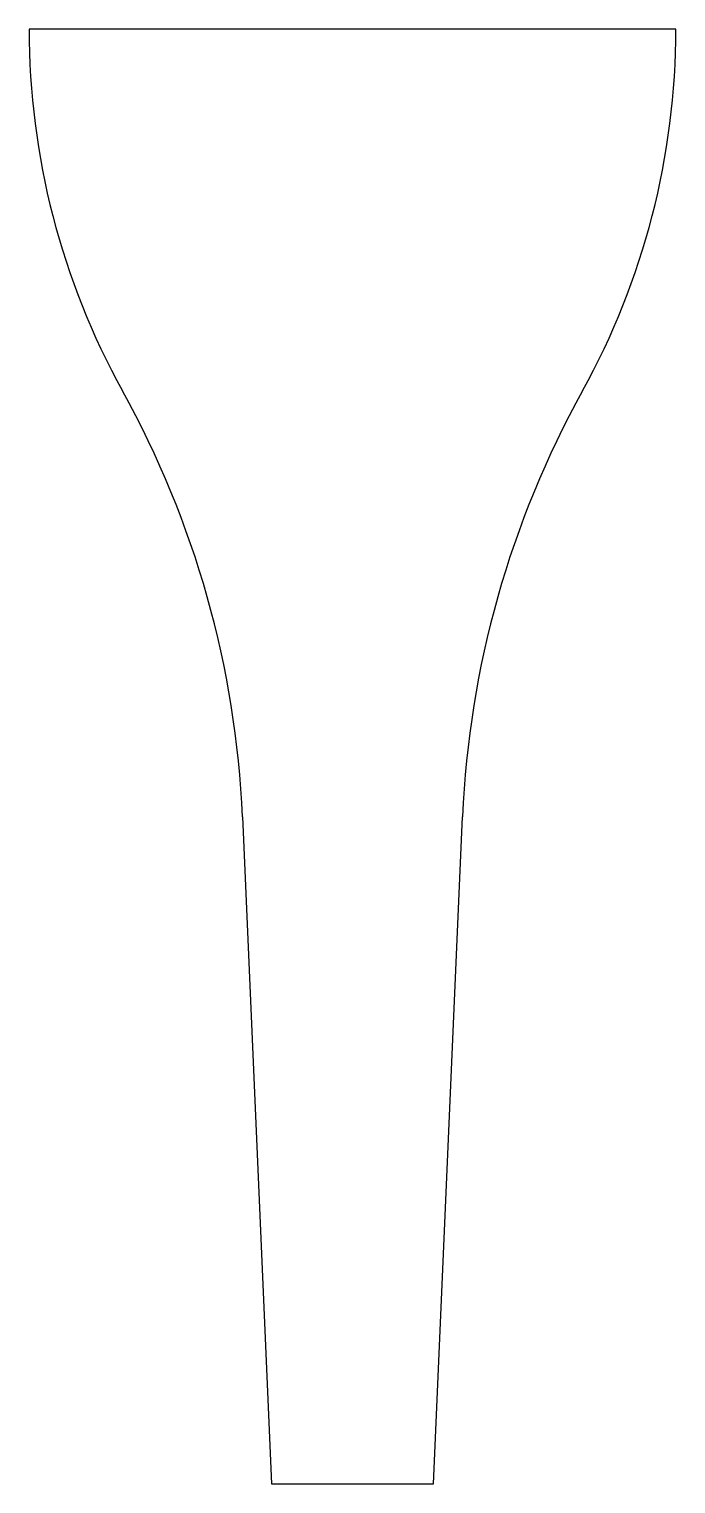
# Model space of a CAD drawing. Header units: millimetres. Extents: x -2 to 2, y 0 to 9.
import ezdxf

# ---------------------------------------------------------------- set-up
doc = ezdxf.new("R2010")
doc.units = ezdxf.units.MM

msp = doc.modelspace()

# ---------------------------------------------------------------- linework, layer by layer
at = {"color": 7, "linetype": 'Continuous', "lineweight": 25}
for p, q in [((2, 9), (-2, 9)), ((-0.6802, 4.127), (-0.5, 0)), ((0.5, 0), (0.6802, 4.127)), ((-0.5, 0), (0.5, 0))]:
    msp.add_line(p, q, dxfattribs=at)
for centre, radius, start, end in [((2.6246, 9), 4.6246, 180, 208.95398), ((-2.6246, 9), 4.6246, 331.04602, 0), ((-6.6547, 3.8662), 5.9802, 2.5, 28.95398), ((6.6547, 3.8662), 5.9802, 151.04602, 177.5)]:
    msp.add_arc(centre, radius, start, end, dxfattribs=at)

doc.saveas('drawing.dxf')
